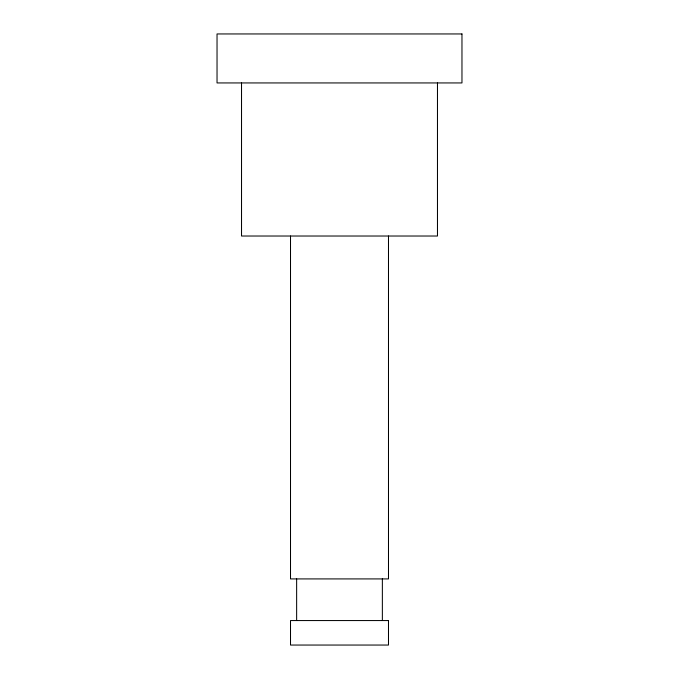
<?xml version="1.0" encoding="UTF-8"?>
<svg xmlns="http://www.w3.org/2000/svg" width="679" height="679" viewBox="0 0 679 679"><rect width="100%" height="100%" fill="white"/><g stroke="black" fill="none" stroke-linecap="round" stroke-linejoin="round"><path stroke-width="1.02" d="M437.471 82.94L437.471 236.02L241.529 236.02L241.529 82.94M388.49 236.02L388.49 578.915L290.51 578.915L290.51 236.02M382.362 578.915L382.362 620.555M296.638 578.915L296.638 620.555M461.966 33.95L217.034 33.95L217.034 82.94L461.966 82.94L461.966 33.95M388.49 620.555L290.51 620.555L290.51 645.05L388.49 645.05L388.49 620.555"/></g></svg>
